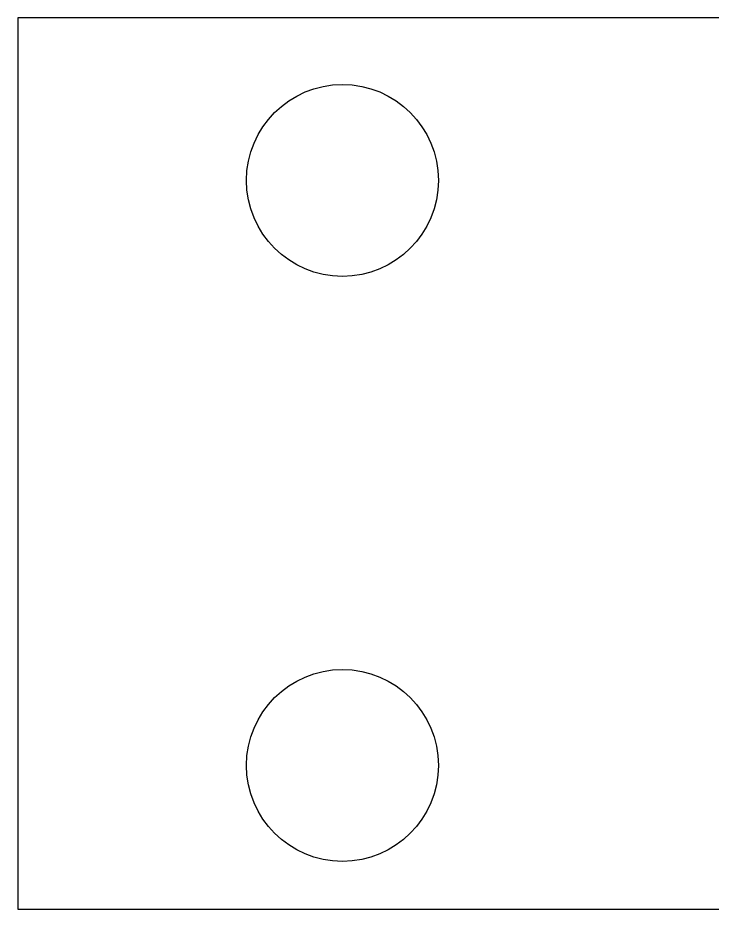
# Model space of a CAD drawing. Extents: x -13.9 to 46.7, y -1.1 to 36.9.
# Drawn here: x -13.87 to 15.8, y -1.14 to 36.95 of the extents above; entities that cross this region are included whole.
import ezdxf

# ---------------------------------------------------------------- set-up
doc = ezdxf.new("R2010")
doc.units = 0
doc.layers.add('20', color=30, linetype='CONTINUOUS')

msp = doc.modelspace()

# ---------------------------------------------------------------- linework, layer by layer
at = {"layer": '20'}
for p, q in [((46.533, 36.947), (-13.871, 36.947)), ((-13.871, 36.947), (-13.871, -1.143)), ((-13.871, -1.143), (46.533, -1.143))]:
    msp.add_line(p, q, dxfattribs=at)
for centre in [(0, 30), (0, 5)]:
    msp.add_circle(centre, 4.1, dxfattribs=at)

doc.saveas('drawing.dxf')
